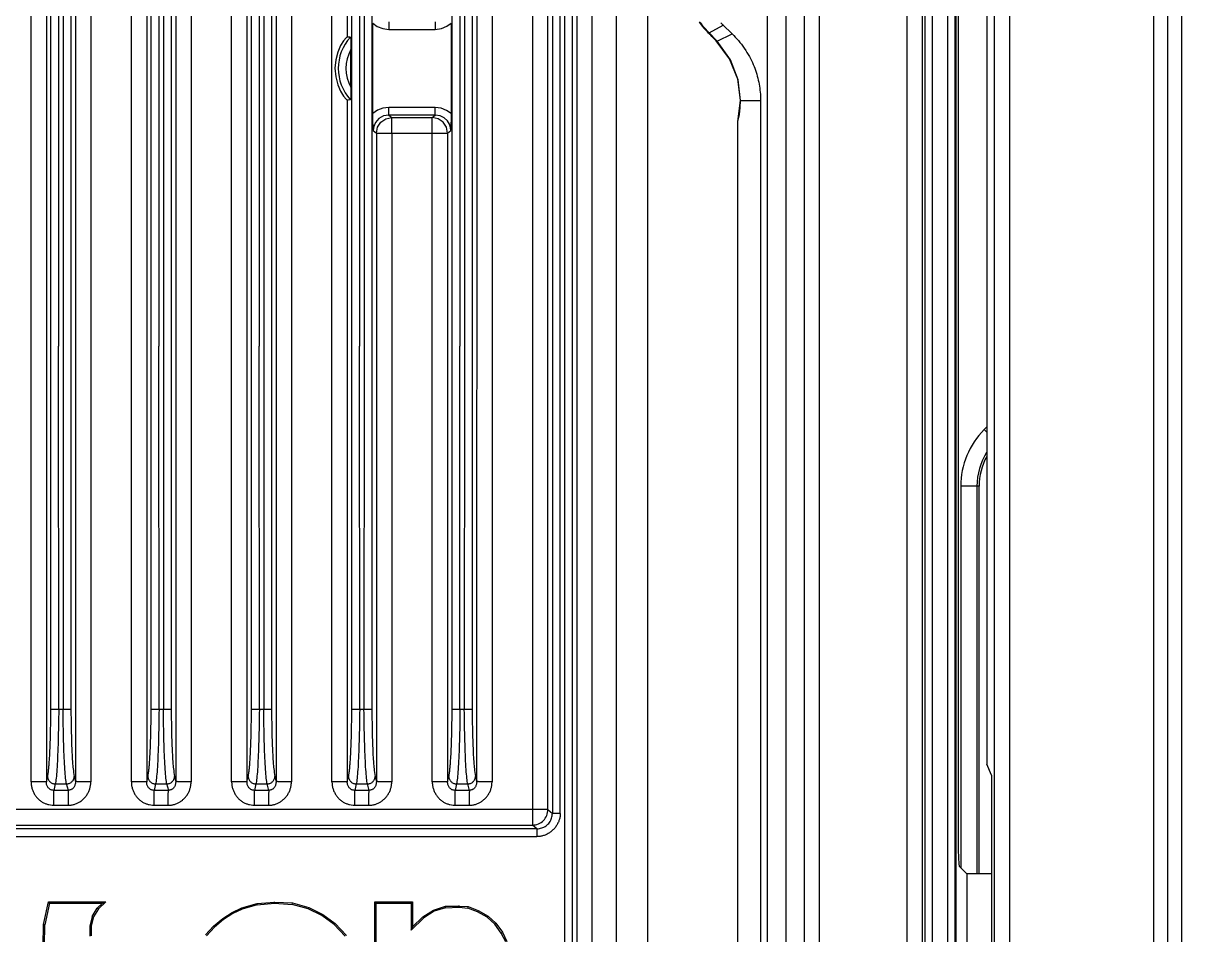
# Model space of a CAD drawing. Header units: millimetres. Extents: x -3132 to 28633, y 682 to 5849.
# Drawn here: x 23308.5 to 23383.5, y 5089.6 to 5148.7 of the extents above; entities that cross this region are included whole.
import ezdxf

# ---------------------------------------------------------------- set-up
doc = ezdxf.new("R2010")
doc.units = ezdxf.units.MM

# ---------------------------------------------------------------- blocks, each defined once
blk = doc.blocks.new('gf')
at = {"linetype": 'Continuous'}
for p, q in [((20080.509, 5019.862), (20080.509, 5447.259)), ((20081.425, 5018.821), (20081.425, 5447.259)), ((20054.561, 5432.418), (20054.561, 5125.971)), ((20055.786, 5126.778), (20055.787, 5399.762)), ((20046.792, 5375.755), (20046.792, 5138.578)), ((20066.792, 5372.669), (20066.792, 5144.2)), ((20066.931, 5372.434), (20066.931, 5267.773)), ((20056.959, 5370.485), (20056.959, 5146.384)), ((20057.958, 5146.434), (20057.958, 5370.434)), ((20063.617, 5370.434), (20063.617, 5146.434)), ((20064.616, 5146.485), (20064.616, 5370.384)), ((20066.739, 5146.273), (20066.739, 5370.596)), ((20064.775, 5370.146), (20064.775, 5146.723)), ((20065.275, 5146.749), (20065.275, 5370.12)), ((20066.231, 5370.129), (20066.231, 5146.74)), ((20006.857, 5272.194), (20006.857, 5367.325)), ((20007.851, 5367.325), (20007.851, 5272.194)), ((20009.734, 5367.325), (20009.733, 5272.212)), ((20010.727, 5367.325), (20010.727, 5272.194)), ((20013.357, 5272.194), (20013.357, 5367.325)), ((20014.351, 5367.325), (20014.351, 5272.194)), ((20016.234, 5367.325), (20016.233, 5272.212)), ((20017.227, 5367.325), (20017.227, 5272.194)), ((20019.857, 5272.194), (20019.857, 5367.325)), ((20020.851, 5367.325), (20020.851, 5272.194)), ((20022.734, 5367.325), (20022.733, 5272.212)), ((20023.727, 5367.325), (20023.727, 5272.194)), ((20026.357, 5272.194), (20026.357, 5367.325)), ((20027.351, 5367.325), (20027.351, 5320.491)), ((20035.734, 5367.325), (20035.733, 5272.212)), ((20036.727, 5367.325), (20036.727, 5272.194)), ((20039.357, 5365.325), (20039.355, 5270.381)), ((20040.351, 5270.383), (20040.351, 5365.325)), ((20042.234, 5365.325), (20042.234, 5151.544)), ((20043.227, 5151.544), (20043.227, 5365.325)), ((20008.138, 5276.761), (20008.138, 5360.863)), ((20009.446, 5360.863), (20009.446, 5276.879)), ((20014.638, 5276.761), (20014.638, 5360.863)), ((20015.946, 5360.863), (20015.946, 5276.879)), ((20021.138, 5276.761), (20021.138, 5360.863)), ((20022.446, 5360.863), (20022.446, 5276.879)), ((20027.638, 5276.761), (20027.638, 5360.863)), ((20028.946, 5360.863), (20028.946, 5276.879)), ((20034.138, 5276.761), (20034.138, 5360.863)), ((20035.446, 5360.863), (20035.446, 5276.879)), ((20044.792, 5155.675), (20044.792, 5361.194)), ((20079.592, 5360.776), (20079.592, 5156.092)), ((20040.638, 5358.863), (20040.638, 5270.142)), ((20041.153, 5270.142), (20041.153, 5358.863)), ((20041.432, 5358.863), (20041.432, 5158.005)), ((20041.946, 5158.005), (20041.946, 5358.863)), ((20068.792, 5351.197), (20068.792, 5273.331)), ((20069.275, 5351.197), (20069.275, 5165.672)), ((20070.275, 5165.672), (20070.275, 5351.197)), ((20008.637, 5350.434), (20008.637, 5300.434)), ((20008.947, 5350.434), (20008.947, 5300.434)), ((20015.137, 5350.434), (20015.137, 5300.434)), ((20015.447, 5350.434), (20015.447, 5300.434)), ((20021.637, 5350.434), (20021.637, 5300.434)), ((20021.947, 5350.434), (20021.947, 5300.434)), ((20028.137, 5350.434), (20028.137, 5300.434)), ((20028.447, 5350.434), (20028.447, 5300.434)), ((20034.637, 5350.434), (20034.637, 5300.434)), ((20034.947, 5350.434), (20034.947, 5300.434)), ((20030.033, 5321.459), (20030.033, 5320.96)), ((20033.052, 5321.459), (20033.052, 5320.96)), ((20029.004, 5315.501), (20029.004, 5321.368)), ((20030.033, 5320.96), (20033.052, 5320.96)), ((20034.08, 5321.368), (20034.08, 5315.501)), ((20050.684, 5320.797), (20050.756, 5320.778)), ((20051.319, 5320.197), (20050.756, 5320.778)), ((20050.806, 5320.73), (20051.697, 5321.248)), ((20051.563, 5321.384), (20051.58, 5321.365)), ((20051.58, 5321.365), (20051.595, 5321.351)), ((20051.595, 5321.351), (20051.606, 5321.339)), ((20051.606, 5321.339), (20051.62, 5321.325)), ((20051.62, 5321.325), (20051.632, 5321.312)), ((20051.632, 5321.312), (20051.646, 5321.298)), ((20051.646, 5321.298), (20051.658, 5321.285)), ((20051.658, 5321.285), (20051.673, 5321.271)), ((20051.673, 5321.271), (20051.685, 5321.259)), ((20051.685, 5321.259), (20052.286, 5320.677)), ((20051.319, 5320.197), (20051.251, 5320.222)), ((20051.319, 5320.196), (20052.286, 5320.677)), ((20027.58, 5317.216), (20027.58, 5319.653)), ((20027.351, 5316.378), (20027.351, 5272.194)), ((20052.835, 5316.363), (20054.129, 5316.363)), ((20054.129, 5316.363), (20054.128, 5200.506)), ((20030.033, 5315.409), (20030.033, 5315.909)), ((20033.052, 5315.909), (20030.033, 5315.909)), ((20033.052, 5315.409), (20033.052, 5315.909)), ((20033.052, 5315.409), (20030.033, 5315.409)), ((20030.033, 5315.409), (20030.232, 5315.243)), ((20030.231, 5315.151), (20030.227, 5315.243)), ((20030.232, 5315.243), (20032.853, 5315.243)), ((20032.853, 5315.243), (20033.052, 5315.409)), ((20032.857, 5272.194), (20032.857, 5315.243)), ((20052.655, 5201.881), (20052.655, 5314.987)), ((20029.034, 5314.412), (20029.234, 5314.244)), ((20029.234, 5314.244), (20029.233, 5272.212)), ((20029.234, 5314.244), (20029.861, 5314.244)), ((20029.861, 5314.244), (20030.227, 5314.244)), ((20030.227, 5314.244), (20030.227, 5272.194)), ((20030.227, 5314.244), (20032.857, 5314.244)), ((20032.857, 5314.244), (20033.851, 5314.244)), ((20033.851, 5314.244), (20034.051, 5314.412)), ((20033.851, 5314.244), (20033.851, 5272.194)), ((20008.653, 5276.879), (20008.637, 5300.434)), ((20008.947, 5300.434), (20008.932, 5276.879)), ((20015.153, 5276.879), (20015.137, 5300.434)), ((20015.447, 5300.434), (20015.432, 5276.879)), ((20021.653, 5276.879), (20021.637, 5300.434)), ((20021.947, 5300.434), (20021.932, 5276.879)), ((20028.153, 5276.879), (20028.137, 5300.434)), ((20028.447, 5300.434), (20028.432, 5276.879)), ((20034.653, 5276.879), (20034.637, 5300.434)), ((20034.947, 5300.434), (20034.932, 5276.879)), ((20068.792, 5295.193), (20068.618, 5295.019)), ((20068.618, 5295.019), (20068.792, 5294.844)), ((20068.286, 5291.35), (20067.098, 5291.35)), ((20067.098, 5291.35), (20067.098, 5266.603)), ((20068.152, 5291.35), (20068.152, 5266.211)), ((20068.286, 5266.211), (20068.286, 5291.35)), ((20009.446, 5276.879), (20008.138, 5276.879)), ((20008.138, 5276.525), (20008.138, 5276.761)), ((20015.946, 5276.879), (20014.638, 5276.879)), ((20014.638, 5276.525), (20014.638, 5276.761)), ((20022.446, 5276.879), (20021.138, 5276.879)), ((20021.138, 5276.525), (20021.138, 5276.761)), ((20028.946, 5276.879), (20027.638, 5276.879)), ((20027.638, 5276.525), (20027.638, 5276.761)), ((20035.446, 5276.879), (20034.138, 5276.879)), ((20034.138, 5276.525), (20034.138, 5276.761)), ((20069.089, 5272.614), (20068.792, 5273.331)), ((20007.851, 5272.194), (20006.857, 5272.194)), ((20007.851, 5272.194), (20007.937, 5272.563)), ((20008.429, 5272.049), (20008.331, 5271.632)), ((20008.429, 5272.049), (20009.156, 5272.049)), ((20009.276, 5271.632), (20009.156, 5272.049)), ((20009.655, 5272.532), (20009.733, 5272.212)), ((20014.351, 5272.194), (20013.357, 5272.194)), ((20014.351, 5272.194), (20014.437, 5272.563)), ((20014.929, 5272.049), (20014.831, 5271.632)), ((20014.929, 5272.049), (20015.656, 5272.049)), ((20015.776, 5271.632), (20015.656, 5272.049)), ((20016.155, 5272.532), (20016.233, 5272.212)), ((20020.851, 5272.194), (20019.857, 5272.194)), ((20020.851, 5272.194), (20020.937, 5272.563)), ((20021.429, 5272.049), (20021.331, 5271.632)), ((20021.429, 5272.049), (20022.156, 5272.049)), ((20022.276, 5271.632), (20022.156, 5272.049)), ((20022.655, 5272.532), (20022.733, 5272.212)), ((20027.351, 5272.194), (20026.357, 5272.194)), ((20027.351, 5272.194), (20027.437, 5272.563)), ((20027.929, 5272.049), (20027.831, 5271.632)), ((20027.929, 5272.049), (20028.656, 5272.049)), ((20028.776, 5271.632), (20028.656, 5272.049)), ((20029.155, 5272.532), (20029.233, 5272.212)), ((20033.851, 5272.194), (20032.857, 5272.194)), ((20033.851, 5272.194), (20033.937, 5272.563)), ((20034.429, 5272.049), (20034.331, 5271.632)), ((20034.429, 5272.049), (20035.156, 5272.049)), ((20035.276, 5271.632), (20035.156, 5272.049)), ((20035.655, 5272.532), (20035.733, 5272.212)), ((20069.089, 5272.614), (20069.089, 5259.992)), ((20008.331, 5270.67), (20008.331, 5271.632)), ((20009.276, 5271.632), (20008.331, 5271.632)), ((20009.253, 5271.418), (20009.253, 5270.67)), ((20014.831, 5270.67), (20014.831, 5271.632)), ((20015.776, 5271.632), (20014.831, 5271.632)), ((20021.331, 5270.67), (20021.331, 5271.632)), ((20022.276, 5271.632), (20021.331, 5271.632)), ((20022.253, 5271.418), (20022.253, 5270.67)), ((20027.831, 5270.67), (20027.831, 5271.632)), ((20028.776, 5271.632), (20027.831, 5271.632)), ((20034.331, 5270.67), (20034.331, 5271.632)), ((20035.276, 5271.632), (20034.331, 5271.632)), ((20035.253, 5271.418), (20035.253, 5270.67)), ((20008.331, 5270.67), (20009.253, 5270.67)), ((20014.831, 5270.67), (20015.753, 5270.67)), ((20015.753, 5270.67), (20015.753, 5270.824)), ((20021.331, 5270.67), (20022.253, 5270.67)), ((20027.831, 5270.67), (20028.753, 5270.67)), ((20034.331, 5270.67), (20035.253, 5270.67)), ((20039.813, 5270.383), (20039.434, 5270.381)), ((20040.009, 5270.384), (20039.813, 5270.383)), ((20040.343, 5270.383), (20040.009, 5270.384)), ((20040.351, 5270.383), (20040.343, 5270.383)), ((20040.351, 5270.383), (20040.638, 5270.142)), ((20039.355, 5270.381), (19978.229, 5270.381)), ((20039.353, 5269.992), (20039.352, 5269.785)), ((20039.352, 5269.785), (20039.353, 5269.522)), ((20039.434, 5270.381), (20039.355, 5270.381)), ((20041.153, 5270.142), (20040.638, 5270.142)), ((20039.639, 5269.145), (19977.945, 5269.145)), ((19978.232, 5269.385), (20039.353, 5269.385)), ((20039.353, 5269.522), (20039.353, 5269.392)), ((20039.353, 5269.392), (20039.353, 5269.385)), ((20039.639, 5269.145), (20039.353, 5269.385)), ((20039.639, 5269.145), (20039.639, 5268.632)), ((19977.945, 5268.632), (20039.639, 5268.632)), ((20066.99, 5266.712), (20067.491, 5266.211)), ((20069.089, 5266.211), (20067.491, 5266.211)), ((20067.491, 5266.211), (20067.491, 5250.658)), ((20007.658, 5262.925), (20007.988, 5264.399)), ((20007.988, 5264.399), (20011.708, 5264.399)), ((20008.058, 5264.311), (20007.988, 5264.399)), ((20011.708, 5264.399), (20011.219, 5263.945)), ((20011.485, 5264.311), (20011.708, 5264.399)), ((20022.634, 5264.31), (20022.631, 5264.398)), ((20029.128, 5264.399), (20031.582, 5264.399)), ((20029.128, 5253.468), (20029.128, 5264.399)), ((20029.216, 5264.311), (20029.128, 5264.399)), ((20031.494, 5264.311), (20031.582, 5264.399)), ((20031.582, 5264.399), (20031.582, 5262.776)), ((20008.058, 5264.311), (20007.745, 5262.915)), ((20008.058, 5264.311), (20011.485, 5264.311)), ((20010.822, 5263.456), (20011.151, 5264.001)), ((20011.219, 5263.945), (20010.903, 5263.422)), ((20011.151, 5264.001), (20011.485, 5264.311)), ((20011.151, 5264.001), (20011.219, 5263.945)), ((20019.277, 5263.332), (20019.882, 5263.72)), ((20019.924, 5263.643), (20019.33, 5263.261)), ((20019.882, 5263.72), (20020.523, 5264.015)), ((20019.924, 5263.643), (20019.882, 5263.72)), ((20020.538, 5263.928), (20019.924, 5263.643)), ((20020.538, 5263.928), (20020.522, 5264.017)), ((20020.523, 5264.015), (20021.501, 5264.288)), ((20021.517, 5264.202), (20020.538, 5263.928)), ((20021.501, 5264.288), (20022.633, 5264.376)), ((20021.517, 5264.202), (20021.501, 5264.288)), ((20021.517, 5264.202), (20022.634, 5264.31)), ((20022.633, 5264.376), (20023.791, 5264.331)), ((20022.634, 5264.31), (20023.776, 5264.222)), ((20023.776, 5264.222), (20023.789, 5264.309)), ((20024.817, 5263.946), (20023.776, 5264.222)), ((20023.791, 5264.331), (20024.851, 5264.027)), ((20024.817, 5263.946), (20024.851, 5264.027)), ((20025.708, 5263.519), (20024.817, 5263.946)), ((20024.851, 5264.027), (20025.755, 5263.593)), ((20029.216, 5264.311), (20031.494, 5264.311)), ((20029.216, 5253.556), (20029.216, 5264.311)), ((20031.494, 5264.311), (20031.494, 5262.565)), ((20032.247, 5263.441), (20032.946, 5263.874)), ((20032.982, 5263.794), (20032.302, 5263.372)), ((20032.946, 5263.874), (20033.706, 5264.116)), ((20032.982, 5263.794), (20032.946, 5263.874)), ((20033.722, 5264.016), (20032.982, 5263.794)), ((20033.706, 5264.116), (20034.6, 5264.123)), ((20033.722, 5264.016), (20033.71, 5264.104)), ((20033.722, 5264.016), (20034.596, 5264.069)), ((20034.596, 5264.069), (20034.598, 5264.157)), ((20034.596, 5264.069), (20035.164, 5263.989)), ((20034.6, 5264.123), (20035.184, 5264.095)), ((20035.164, 5263.989), (20035.182, 5264.075)), ((20035.79, 5263.767), (20035.164, 5263.989)), ((20035.184, 5264.095), (20035.827, 5263.846)), ((20035.79, 5263.767), (20035.827, 5263.846)), ((20036.419, 5263.407), (20035.79, 5263.767)), ((20035.827, 5263.846), (20036.47, 5263.478)), ((20007.652, 5261.56), (20007.658, 5262.925)), ((20007.745, 5262.915), (20007.658, 5262.925)), ((20007.734, 5261.57), (20007.745, 5262.915)), ((20010.822, 5263.456), (20010.664, 5262.85)), ((20010.903, 5263.422), (20010.757, 5262.84)), ((20010.822, 5263.456), (20010.903, 5263.422)), ((20018.686, 5262.829), (20019.277, 5263.332)), ((20019.33, 5263.261), (20018.746, 5262.766)), ((20019.33, 5263.261), (20019.277, 5263.332)), ((20025.708, 5263.519), (20025.755, 5263.594)), ((20026.502, 5262.935), (20025.708, 5263.519)), ((20025.755, 5263.593), (20026.56, 5263.001)), ((20026.502, 5262.935), (20026.56, 5263.001)), ((20027.219, 5262.176), (20026.502, 5262.935)), ((20026.56, 5263.001), (20027.288, 5262.231)), ((20032.302, 5263.372), (20031.494, 5262.565)), ((20031.582, 5262.776), (20032.247, 5263.441)), ((20032.302, 5263.372), (20032.247, 5263.441)), ((20036.419, 5263.407), (20036.47, 5263.478)), ((20036.913, 5262.96), (20036.419, 5263.407)), ((20036.47, 5263.478), (20036.979, 5263.019)), ((20036.913, 5262.96), (20036.979, 5263.019)), ((20037.33, 5262.383), (20036.913, 5262.96)), ((20036.979, 5263.019), (20037.405, 5262.428)), ((20010.664, 5262.85), (20010.676, 5262.185)), ((20010.664, 5262.85), (20010.752, 5262.841)), ((20010.757, 5262.84), (20010.763, 5262.198)), ((20018.156, 5262.265), (20018.686, 5262.829)), ((20018.746, 5262.766), (20018.224, 5262.209)), ((20018.746, 5262.766), (20018.686, 5262.829)), ((20031.494, 5262.565), (20031.582, 5262.776)), ((20037.33, 5262.383), (20037.405, 5262.428)), ((20037.613, 5261.812), (20037.33, 5262.383)), ((20037.405, 5262.428), (20037.696, 5261.842))]:
    blk.add_line(p, q, dxfattribs=at)
for points in [[(20050.144, 5321.455), (20050.214, 5321.355), (20050.286, 5321.257), (20050.361, 5321.16), (20050.438, 5321.066), (20050.517, 5320.974), (20050.599, 5320.884), (20050.684, 5320.797)], [(20050.757, 5320.778), (20050.674, 5320.862), (20050.594, 5320.949), (20050.515, 5321.038), (20050.439, 5321.128), (20050.365, 5321.221), (20050.294, 5321.316), (20050.226, 5321.411)], [(20029.004, 5321.368), (20029.294, 5321.154), (20029.643, 5321.011), (20030.033, 5320.96)], [(20033.052, 5320.96), (20033.459, 5321.016), (20033.806, 5321.163), (20034.08, 5321.368)], [(20027.351, 5320.491), (20027.277, 5320.426), (20027.112, 5320.224), (20026.918, 5319.912), (20026.734, 5319.496), (20026.602, 5318.994), (20026.552, 5318.44), (20026.6, 5317.883), (20026.733, 5317.377), (20026.917, 5316.958), (20027.112, 5316.644), (20027.277, 5316.442), (20027.351, 5316.378)], [(20027.351, 5320.491), (20027.417, 5320.483), (20027.484, 5320.474), (20027.55, 5320.465)], [(20027.55, 5320.465), (20027.561, 5320.422), (20027.569, 5320.301), (20027.576, 5320.119), (20027.579, 5319.899), (20027.58, 5319.653)], [(20052.655, 5314.987), (20052.829, 5316.363), (20052.653, 5317.745), (20052.125, 5319.06), (20051.251, 5320.222)], [(20052.835, 5316.363), (20052.677, 5317.685), (20052.185, 5318.985), (20051.319, 5320.197)], [(20052.286, 5320.677), (20052.389, 5320.574), (20052.491, 5320.467), (20052.592, 5320.356), (20052.692, 5320.24), (20052.79, 5320.12), (20052.886, 5319.997), (20052.981, 5319.869), (20053.074, 5319.737), (20053.164, 5319.603), (20053.249, 5319.467), (20053.33, 5319.332), (20053.406, 5319.199), (20053.476, 5319.068), (20053.541, 5318.939), (20053.6, 5318.813), (20053.655, 5318.689), (20053.707, 5318.566), (20053.754, 5318.443), (20053.8, 5318.319), (20053.842, 5318.193), (20053.882, 5318.065), (20053.919, 5317.936), (20053.952, 5317.807), (20053.983, 5317.676), (20054.011, 5317.546), (20054.036, 5317.415), (20054.057, 5317.285), (20054.076, 5317.154), (20054.092, 5317.023), (20054.105, 5316.893), (20054.115, 5316.761), (20054.123, 5316.629), (20054.127, 5316.497), (20054.129, 5316.363)], [(20027.58, 5317.216), (20027.579, 5316.97), (20027.576, 5316.75), (20027.569, 5316.568), (20027.561, 5316.447), (20027.55, 5316.404)], [(20027.55, 5316.404), (20027.484, 5316.394), (20027.417, 5316.386), (20027.351, 5316.378)], [(20052.655, 5314.987), (20052.755, 5315.442), (20052.815, 5315.901), (20052.835, 5316.363)], [(20030.033, 5315.909), (20029.661, 5315.862), (20029.311, 5315.724), (20029.004, 5315.501)], [(20029.034, 5314.412), (20029.022, 5314.687), (20029.013, 5314.961), (20029.007, 5315.234), (20029.004, 5315.501)], [(20034.08, 5315.501), (20033.788, 5315.716), (20033.439, 5315.858), (20033.052, 5315.909)], [(20034.08, 5315.501), (20034.076, 5315.145), (20034.066, 5314.779), (20034.051, 5314.412)], [(20030.033, 5315.409), (20029.696, 5315.352), (20029.391, 5315.178), (20029.179, 5314.931), (20029.066, 5314.666), (20029.034, 5314.412)], [(20029.234, 5314.244), (20029.311, 5314.625), (20029.527, 5314.949), (20029.851, 5315.166), (20030.232, 5315.243)], [(20030.227, 5314.244), (20030.231, 5314.609), (20030.231, 5315.151)], [(20033.851, 5314.244), (20033.776, 5314.62), (20033.561, 5314.946), (20033.237, 5315.165), (20032.853, 5315.243)], [(20034.051, 5314.412), (20034.031, 5314.611), (20033.963, 5314.823), (20033.834, 5315.034), (20033.633, 5315.225), (20033.36, 5315.361), (20033.052, 5315.409)], [(20007.937, 5272.563), (20007.944, 5272.597), (20007.951, 5272.635), (20007.958, 5272.676), (20007.965, 5272.72), (20007.972, 5272.768), (20007.979, 5272.819), (20007.986, 5272.874), (20007.992, 5272.931), (20007.999, 5272.992), (20008.005, 5273.055), (20008.012, 5273.122), (20008.018, 5273.192), (20008.025, 5273.264), (20008.031, 5273.34), (20008.037, 5273.418), (20008.043, 5273.5), (20008.048, 5273.584), (20008.054, 5273.671), (20008.06, 5273.76), (20008.065, 5273.852), (20008.07, 5273.946), (20008.075, 5274.043), (20008.08, 5274.142), (20008.085, 5274.243), (20008.089, 5274.346), (20008.094, 5274.45), (20008.098, 5274.557), (20008.102, 5274.665), (20008.106, 5274.775), (20008.109, 5274.886), (20008.113, 5274.998), (20008.116, 5275.111), (20008.119, 5275.226), (20008.121, 5275.341), (20008.124, 5275.457), (20008.126, 5275.574), (20008.129, 5275.692), (20008.13, 5275.81), (20008.132, 5275.929), (20008.134, 5276.048), (20008.135, 5276.167), (20008.136, 5276.287), (20008.138, 5276.525)], [(20008.653, 5276.879), (20008.649, 5276.617), (20008.646, 5276.356), (20008.641, 5276.096), (20008.637, 5275.839), (20008.632, 5275.584), (20008.626, 5275.333), (20008.62, 5275.086), (20008.614, 5274.844), (20008.607, 5274.608), (20008.599, 5274.378), (20008.591, 5274.154), (20008.583, 5273.939), (20008.574, 5273.731), (20008.564, 5273.532), (20008.555, 5273.342), (20008.544, 5273.162), (20008.533, 5272.992), (20008.522, 5272.833), (20008.51, 5272.685), (20008.498, 5272.548), (20008.485, 5272.423), (20008.472, 5272.311), (20008.458, 5272.211), (20008.443, 5272.123), (20008.429, 5272.049)], [(20009.156, 5272.049), (20009.141, 5272.123), (20009.127, 5272.211), (20009.113, 5272.311), (20009.1, 5272.423), (20009.087, 5272.548), (20009.074, 5272.685), (20009.063, 5272.833), (20009.051, 5272.992), (20009.04, 5273.162), (20009.03, 5273.342), (20009.02, 5273.532), (20009.011, 5273.731), (20009.002, 5273.939), (20008.993, 5274.154), (20008.985, 5274.378), (20008.978, 5274.608), (20008.971, 5274.844), (20008.965, 5275.086), (20008.958, 5275.333), (20008.953, 5275.584), (20008.948, 5275.839), (20008.943, 5276.096), (20008.939, 5276.356), (20008.935, 5276.617), (20008.932, 5276.879)], [(20009.446, 5276.879), (20009.447, 5276.585), (20009.448, 5276.288), (20009.452, 5275.991), (20009.456, 5275.695), (20009.462, 5275.404), (20009.469, 5275.115), (20009.477, 5274.832), (20009.486, 5274.567), (20009.496, 5274.319), (20009.506, 5274.106), (20009.515, 5273.926), (20009.524, 5273.772), (20009.532, 5273.639), (20009.54, 5273.525), (20009.547, 5273.428), (20009.555, 5273.336), (20009.565, 5273.243), (20009.576, 5273.144), (20009.588, 5273.037), (20009.601, 5272.92), (20009.617, 5272.795), (20009.635, 5272.665), (20009.655, 5272.532)], [(20014.437, 5272.563), (20014.444, 5272.597), (20014.451, 5272.635), (20014.458, 5272.676), (20014.465, 5272.72), (20014.472, 5272.768), (20014.479, 5272.819), (20014.486, 5272.874), (20014.492, 5272.931), (20014.499, 5272.992), (20014.505, 5273.055), (20014.512, 5273.122), (20014.518, 5273.192), (20014.525, 5273.264), (20014.531, 5273.34), (20014.537, 5273.418), (20014.543, 5273.5), (20014.548, 5273.584), (20014.554, 5273.671), (20014.56, 5273.76), (20014.565, 5273.852), (20014.57, 5273.946), (20014.575, 5274.043), (20014.58, 5274.142), (20014.585, 5274.243), (20014.589, 5274.346), (20014.594, 5274.45), (20014.598, 5274.557), (20014.602, 5274.665), (20014.606, 5274.775), (20014.609, 5274.886), (20014.613, 5274.998), (20014.616, 5275.111), (20014.619, 5275.226), (20014.621, 5275.341), (20014.624, 5275.457), (20014.626, 5275.574), (20014.629, 5275.692), (20014.63, 5275.81), (20014.632, 5275.929), (20014.634, 5276.048), (20014.635, 5276.167), (20014.636, 5276.287), (20014.638, 5276.525)], [(20015.153, 5276.879), (20015.149, 5276.617), (20015.146, 5276.356), (20015.141, 5276.096), (20015.137, 5275.839), (20015.132, 5275.584), (20015.126, 5275.333), (20015.12, 5275.086), (20015.114, 5274.844), (20015.107, 5274.608), (20015.099, 5274.378), (20015.091, 5274.154), (20015.083, 5273.939), (20015.074, 5273.731), (20015.064, 5273.532), (20015.055, 5273.342), (20015.044, 5273.162), (20015.033, 5272.992), (20015.022, 5272.833), (20015.01, 5272.685), (20014.998, 5272.548), (20014.985, 5272.423), (20014.972, 5272.311), (20014.958, 5272.211), (20014.943, 5272.123), (20014.929, 5272.049)], [(20015.656, 5272.049), (20015.641, 5272.123), (20015.627, 5272.211), (20015.613, 5272.311), (20015.6, 5272.423), (20015.587, 5272.548), (20015.574, 5272.685), (20015.563, 5272.833), (20015.551, 5272.992), (20015.54, 5273.162), (20015.53, 5273.342), (20015.52, 5273.532), (20015.511, 5273.731), (20015.502, 5273.939), (20015.493, 5274.154), (20015.485, 5274.378), (20015.478, 5274.608), (20015.471, 5274.844), (20015.465, 5275.086), (20015.458, 5275.333), (20015.453, 5275.584), (20015.448, 5275.839), (20015.443, 5276.096), (20015.439, 5276.356), (20015.435, 5276.617), (20015.432, 5276.879)], [(20015.946, 5276.879), (20015.947, 5276.585), (20015.948, 5276.288), (20015.952, 5275.991), (20015.956, 5275.695), (20015.962, 5275.404), (20015.969, 5275.115), (20015.977, 5274.832), (20015.986, 5274.567), (20015.996, 5274.319), (20016.006, 5274.106), (20016.015, 5273.926), (20016.024, 5273.772), (20016.032, 5273.639), (20016.04, 5273.525), (20016.047, 5273.428), (20016.055, 5273.336), (20016.065, 5273.243), (20016.076, 5273.144), (20016.088, 5273.037), (20016.101, 5272.92), (20016.117, 5272.795), (20016.135, 5272.665), (20016.155, 5272.532)], [(20020.937, 5272.563), (20020.944, 5272.597), (20020.951, 5272.635), (20020.958, 5272.676), (20020.965, 5272.72), (20020.972, 5272.768), (20020.979, 5272.819), (20020.986, 5272.874), (20020.992, 5272.931), (20020.999, 5272.992), (20021.005, 5273.055), (20021.012, 5273.122), (20021.018, 5273.192), (20021.025, 5273.264), (20021.031, 5273.34), (20021.037, 5273.418), (20021.043, 5273.5), (20021.048, 5273.584), (20021.054, 5273.671), (20021.06, 5273.76), (20021.065, 5273.852), (20021.07, 5273.946), (20021.075, 5274.043), (20021.08, 5274.142), (20021.085, 5274.243), (20021.089, 5274.346), (20021.094, 5274.45), (20021.098, 5274.557), (20021.102, 5274.665), (20021.106, 5274.775), (20021.109, 5274.886), (20021.113, 5274.998), (20021.116, 5275.111), (20021.119, 5275.226), (20021.121, 5275.341), (20021.124, 5275.457), (20021.126, 5275.574), (20021.129, 5275.692), (20021.13, 5275.81), (20021.132, 5275.929), (20021.134, 5276.048), (20021.135, 5276.167), (20021.136, 5276.287), (20021.138, 5276.525)], [(20021.653, 5276.879), (20021.649, 5276.617), (20021.646, 5276.356), (20021.641, 5276.096), (20021.637, 5275.839), (20021.632, 5275.584), (20021.626, 5275.333), (20021.62, 5275.086), (20021.614, 5274.844), (20021.607, 5274.608), (20021.599, 5274.378), (20021.591, 5274.154), (20021.583, 5273.939), (20021.574, 5273.731), (20021.564, 5273.532), (20021.555, 5273.342), (20021.544, 5273.162), (20021.533, 5272.992), (20021.522, 5272.833), (20021.51, 5272.685), (20021.498, 5272.548), (20021.485, 5272.423), (20021.472, 5272.311), (20021.458, 5272.211), (20021.443, 5272.123), (20021.429, 5272.049)], [(20022.156, 5272.049), (20022.141, 5272.123), (20022.127, 5272.211), (20022.113, 5272.311), (20022.1, 5272.423), (20022.087, 5272.548), (20022.074, 5272.685), (20022.063, 5272.833), (20022.051, 5272.992), (20022.04, 5273.162), (20022.03, 5273.342), (20022.02, 5273.532), (20022.011, 5273.731), (20022.002, 5273.939), (20021.993, 5274.154), (20021.985, 5274.378), (20021.978, 5274.608), (20021.971, 5274.844), (20021.965, 5275.086), (20021.958, 5275.333), (20021.953, 5275.584), (20021.948, 5275.839), (20021.943, 5276.096), (20021.939, 5276.356), (20021.935, 5276.617), (20021.932, 5276.879)], [(20022.446, 5276.879), (20022.447, 5276.585), (20022.448, 5276.288), (20022.452, 5275.991), (20022.456, 5275.695), (20022.462, 5275.404), (20022.469, 5275.115), (20022.477, 5274.832), (20022.486, 5274.567), (20022.496, 5274.319), (20022.506, 5274.106), (20022.515, 5273.926), (20022.524, 5273.772), (20022.532, 5273.639), (20022.54, 5273.525), (20022.547, 5273.428), (20022.555, 5273.336), (20022.565, 5273.243), (20022.576, 5273.144), (20022.588, 5273.037), (20022.601, 5272.92), (20022.617, 5272.795), (20022.635, 5272.665), (20022.655, 5272.532)], [(20027.437, 5272.563), (20027.444, 5272.597), (20027.451, 5272.635), (20027.458, 5272.676), (20027.465, 5272.72), (20027.472, 5272.768), (20027.479, 5272.819), (20027.486, 5272.874), (20027.492, 5272.931), (20027.499, 5272.992), (20027.505, 5273.055), (20027.512, 5273.122), (20027.518, 5273.192), (20027.525, 5273.264), (20027.531, 5273.34), (20027.537, 5273.418), (20027.543, 5273.5), (20027.548, 5273.584), (20027.554, 5273.671), (20027.56, 5273.76), (20027.565, 5273.852), (20027.57, 5273.946), (20027.575, 5274.043), (20027.58, 5274.142), (20027.585, 5274.243), (20027.589, 5274.346), (20027.594, 5274.45), (20027.598, 5274.557), (20027.602, 5274.665), (20027.606, 5274.775), (20027.609, 5274.886), (20027.613, 5274.998), (20027.616, 5275.111), (20027.619, 5275.226), (20027.621, 5275.341), (20027.624, 5275.457), (20027.626, 5275.574), (20027.629, 5275.692), (20027.63, 5275.81), (20027.632, 5275.929), (20027.634, 5276.048), (20027.635, 5276.167), (20027.636, 5276.287), (20027.638, 5276.525)], [(20028.153, 5276.879), (20028.149, 5276.617), (20028.146, 5276.356), (20028.141, 5276.096), (20028.137, 5275.839), (20028.132, 5275.584), (20028.126, 5275.333), (20028.12, 5275.086), (20028.114, 5274.844), (20028.107, 5274.608), (20028.099, 5274.378), (20028.091, 5274.154), (20028.083, 5273.939), (20028.074, 5273.731), (20028.064, 5273.532), (20028.055, 5273.342), (20028.044, 5273.162), (20028.033, 5272.992), (20028.022, 5272.833), (20028.01, 5272.685), (20027.998, 5272.548), (20027.985, 5272.423), (20027.972, 5272.311), (20027.958, 5272.211), (20027.943, 5272.123), (20027.929, 5272.049)], [(20028.656, 5272.049), (20028.641, 5272.123), (20028.627, 5272.211), (20028.613, 5272.311), (20028.6, 5272.423), (20028.587, 5272.548), (20028.574, 5272.685), (20028.563, 5272.833), (20028.551, 5272.992), (20028.54, 5273.162), (20028.53, 5273.342), (20028.52, 5273.532), (20028.511, 5273.731), (20028.502, 5273.939), (20028.493, 5274.154), (20028.485, 5274.378), (20028.478, 5274.608), (20028.471, 5274.844), (20028.465, 5275.086), (20028.458, 5275.333), (20028.453, 5275.584), (20028.448, 5275.839), (20028.443, 5276.096), (20028.439, 5276.356), (20028.435, 5276.617), (20028.432, 5276.879)], [(20028.946, 5276.879), (20028.947, 5276.585), (20028.948, 5276.288), (20028.952, 5275.991), (20028.956, 5275.695), (20028.962, 5275.404), (20028.969, 5275.115), (20028.977, 5274.832), (20028.986, 5274.567), (20028.996, 5274.319), (20029.006, 5274.106), (20029.015, 5273.926), (20029.024, 5273.772), (20029.032, 5273.639), (20029.04, 5273.525), (20029.047, 5273.428), (20029.055, 5273.336), (20029.065, 5273.243), (20029.076, 5273.144), (20029.088, 5273.037), (20029.101, 5272.92), (20029.117, 5272.795), (20029.135, 5272.665), (20029.155, 5272.532)], [(20033.937, 5272.563), (20033.944, 5272.597), (20033.951, 5272.635), (20033.958, 5272.676), (20033.965, 5272.72), (20033.972, 5272.768), (20033.979, 5272.819), (20033.986, 5272.874), (20033.992, 5272.931), (20033.999, 5272.992), (20034.005, 5273.055), (20034.012, 5273.122), (20034.018, 5273.192), (20034.025, 5273.264), (20034.031, 5273.34), (20034.037, 5273.418), (20034.043, 5273.5), (20034.048, 5273.584), (20034.054, 5273.671), (20034.06, 5273.76), (20034.065, 5273.852), (20034.07, 5273.946), (20034.075, 5274.043), (20034.08, 5274.142), (20034.085, 5274.243), (20034.089, 5274.346), (20034.094, 5274.45), (20034.098, 5274.557), (20034.102, 5274.665), (20034.106, 5274.775), (20034.109, 5274.886), (20034.113, 5274.998), (20034.116, 5275.111), (20034.119, 5275.226), (20034.121, 5275.341), (20034.124, 5275.457), (20034.126, 5275.574), (20034.129, 5275.692), (20034.13, 5275.81), (20034.132, 5275.929), (20034.134, 5276.048), (20034.135, 5276.167), (20034.136, 5276.287), (20034.138, 5276.525)], [(20034.653, 5276.879), (20034.649, 5276.617), (20034.646, 5276.356), (20034.641, 5276.096), (20034.637, 5275.839), (20034.632, 5275.584), (20034.626, 5275.333), (20034.62, 5275.086), (20034.614, 5274.844), (20034.607, 5274.608), (20034.599, 5274.378), (20034.591, 5274.154), (20034.583, 5273.939), (20034.574, 5273.731), (20034.564, 5273.532), (20034.555, 5273.342), (20034.544, 5273.162), (20034.533, 5272.992), (20034.522, 5272.833), (20034.51, 5272.685), (20034.498, 5272.548), (20034.485, 5272.423), (20034.472, 5272.311), (20034.458, 5272.211), (20034.443, 5272.123), (20034.429, 5272.049)], [(20035.156, 5272.049), (20035.141, 5272.123), (20035.127, 5272.211), (20035.113, 5272.311), (20035.1, 5272.423), (20035.087, 5272.548), (20035.074, 5272.685), (20035.063, 5272.833), (20035.051, 5272.992), (20035.04, 5273.162), (20035.03, 5273.342), (20035.02, 5273.532), (20035.011, 5273.731), (20035.002, 5273.939), (20034.993, 5274.154), (20034.985, 5274.378), (20034.978, 5274.608), (20034.971, 5274.844), (20034.965, 5275.086), (20034.958, 5275.333), (20034.953, 5275.584), (20034.948, 5275.839), (20034.943, 5276.096), (20034.939, 5276.356), (20034.935, 5276.617), (20034.932, 5276.879)], [(20035.446, 5276.879), (20035.447, 5276.585), (20035.448, 5276.288), (20035.452, 5275.991), (20035.456, 5275.695), (20035.462, 5275.404), (20035.469, 5275.115), (20035.477, 5274.832), (20035.486, 5274.567), (20035.496, 5274.319), (20035.506, 5274.106), (20035.515, 5273.926), (20035.524, 5273.772), (20035.532, 5273.639), (20035.54, 5273.525), (20035.547, 5273.428), (20035.555, 5273.336), (20035.565, 5273.243), (20035.576, 5273.144), (20035.588, 5273.037), (20035.601, 5272.92), (20035.617, 5272.795), (20035.635, 5272.665), (20035.655, 5272.532)], [(20006.857, 5272.194), (20006.857, 5272.141), (20006.86, 5272.088), (20006.864, 5272.035), (20006.87, 5271.982), (20006.878, 5271.928), (20006.888, 5271.875), (20006.9, 5271.822), (20006.913, 5271.77), (20006.929, 5271.717), (20006.947, 5271.665), (20006.966, 5271.614), (20006.988, 5271.563), (20007.011, 5271.513), (20007.036, 5271.464), (20007.063, 5271.416), (20007.091, 5271.368), (20007.121, 5271.322), (20007.153, 5271.276), (20007.186, 5271.232), (20007.221, 5271.19), (20007.257, 5271.148), (20007.295, 5271.109), (20007.333, 5271.07), (20007.373, 5271.034), (20007.414, 5270.999), (20007.455, 5270.966), (20007.498, 5270.934), (20007.541, 5270.905), (20007.585, 5270.877), (20007.63, 5270.851), (20007.675, 5270.826), (20007.721, 5270.804), (20007.767, 5270.783), (20007.814, 5270.765), (20007.861, 5270.748), (20007.908, 5270.733), (20007.955, 5270.719), (20008.003, 5270.708)], [(20008.331, 5271.632), (20008.291, 5271.634), (20008.249, 5271.639), (20008.207, 5271.648), (20008.167, 5271.661), (20008.133, 5271.675), (20008.104, 5271.69), (20008.079, 5271.705), (20008.056, 5271.721), (20008.031, 5271.742), (20008.005, 5271.767), (20007.978, 5271.798), (20007.95, 5271.834), (20007.925, 5271.875), (20007.903, 5271.92), (20007.884, 5271.969), (20007.868, 5272.022), (20007.858, 5272.077), (20007.852, 5272.134), (20007.851, 5272.194)], [(20007.93, 5272.532), (20007.932, 5272.488), (20007.939, 5272.444), (20007.95, 5272.401), (20007.966, 5272.359), (20007.984, 5272.319), (20008.007, 5272.28), (20008.033, 5272.243), (20008.063, 5272.209), (20008.095, 5272.178), (20008.131, 5272.149), (20008.168, 5272.124), (20008.208, 5272.102), (20008.25, 5272.084), (20008.293, 5272.069), (20008.338, 5272.058), (20008.383, 5272.052), (20008.429, 5272.049)], [(20009.156, 5272.049), (20009.201, 5272.052), (20009.247, 5272.058), (20009.291, 5272.069), (20009.334, 5272.084), (20009.376, 5272.102), (20009.416, 5272.124), (20009.454, 5272.149), (20009.489, 5272.178), (20009.522, 5272.209), (20009.551, 5272.243), (20009.577, 5272.28), (20009.6, 5272.319), (20009.619, 5272.359), (20009.634, 5272.401), (20009.645, 5272.444), (20009.652, 5272.488), (20009.655, 5272.532)], [(20009.253, 5270.67), (20009.302, 5270.671), (20009.351, 5270.672), (20009.401, 5270.676), (20009.45, 5270.682), (20009.5, 5270.689), (20009.55, 5270.698), (20009.6, 5270.71), (20009.649, 5270.723), (20009.698, 5270.738), (20009.747, 5270.755), (20009.796, 5270.774), (20009.843, 5270.795), (20009.891, 5270.818), (20009.938, 5270.842), (20009.984, 5270.869), (20010.029, 5270.897), (20010.074, 5270.927), (20010.118, 5270.96), (20010.162, 5270.994), (20010.204, 5271.03), (20010.246, 5271.068), (20010.286, 5271.107), (20010.325, 5271.148), (20010.362, 5271.19), (20010.398, 5271.234), (20010.432, 5271.279), (20010.465, 5271.324), (20010.496, 5271.371), (20010.524, 5271.419), (20010.551, 5271.468), (20010.577, 5271.517), (20010.6, 5271.567), (20010.621, 5271.618), (20010.641, 5271.669), (20010.658, 5271.721), (20010.674, 5271.773), (20010.688, 5271.826), (20010.699, 5271.879), (20010.709, 5271.932), (20010.716, 5271.984), (20010.722, 5272.037), (20010.726, 5272.09), (20010.727, 5272.142), (20010.727, 5272.194)], [(20009.733, 5272.212), (20009.734, 5272.154), (20009.729, 5272.096), (20009.72, 5272.039), (20009.706, 5271.984), (20009.689, 5271.936), (20009.67, 5271.895), (20009.647, 5271.854), (20009.621, 5271.816), (20009.594, 5271.782), (20009.567, 5271.755), (20009.542, 5271.732), (20009.519, 5271.714), (20009.495, 5271.699), (20009.468, 5271.684), (20009.436, 5271.669), (20009.398, 5271.655), (20009.357, 5271.643), (20009.316, 5271.636), (20009.276, 5271.632)], [(20010.727, 5272.194), (20009.913, 5272.194), (20009.87, 5272.194), (20009.832, 5272.196), (20009.8, 5272.198), (20009.775, 5272.2), (20009.755, 5272.204), (20009.741, 5272.208), (20009.733, 5272.212)], [(20013.357, 5272.194), (20013.357, 5272.141), (20013.36, 5272.088), (20013.364, 5272.035), (20013.37, 5271.982), (20013.378, 5271.928), (20013.388, 5271.875), (20013.4, 5271.822), (20013.413, 5271.77), (20013.429, 5271.717), (20013.447, 5271.665), (20013.466, 5271.614), (20013.488, 5271.563), (20013.511, 5271.513), (20013.536, 5271.464), (20013.563, 5271.416), (20013.591, 5271.368), (20013.621, 5271.322), (20013.653, 5271.276), (20013.686, 5271.232), (20013.721, 5271.19), (20013.757, 5271.148), (20013.795, 5271.109), (20013.833, 5271.07), (20013.873, 5271.034), (20013.914, 5270.999), (20013.955, 5270.966), (20013.998, 5270.934), (20014.041, 5270.905), (20014.085, 5270.877), (20014.13, 5270.851), (20014.175, 5270.826), (20014.221, 5270.804), (20014.267, 5270.783), (20014.314, 5270.765), (20014.361, 5270.748), (20014.408, 5270.733), (20014.455, 5270.719), (20014.503, 5270.708)], [(20014.831, 5271.632), (20014.791, 5271.634), (20014.749, 5271.639), (20014.707, 5271.648), (20014.667, 5271.661), (20014.633, 5271.675), (20014.604, 5271.69), (20014.579, 5271.705), (20014.556, 5271.721), (20014.531, 5271.742), (20014.505, 5271.767), (20014.478, 5271.798), (20014.45, 5271.834), (20014.425, 5271.875), (20014.403, 5271.92), (20014.384, 5271.969), (20014.368, 5272.022), (20014.358, 5272.077), (20014.352, 5272.134), (20014.351, 5272.194)], [(20014.43, 5272.532), (20014.432, 5272.488), (20014.439, 5272.444), (20014.45, 5272.401), (20014.466, 5272.359), (20014.484, 5272.319), (20014.507, 5272.28), (20014.533, 5272.243), (20014.563, 5272.209), (20014.595, 5272.178), (20014.631, 5272.149), (20014.668, 5272.124), (20014.708, 5272.102), (20014.75, 5272.084), (20014.793, 5272.069), (20014.838, 5272.058), (20014.883, 5272.052), (20014.929, 5272.049)], [(20015.656, 5272.049), (20015.701, 5272.052), (20015.747, 5272.058), (20015.791, 5272.069), (20015.834, 5272.084), (20015.876, 5272.102), (20015.916, 5272.124), (20015.954, 5272.149), (20015.989, 5272.178), (20016.022, 5272.209), (20016.051, 5272.243), (20016.077, 5272.28), (20016.1, 5272.319), (20016.119, 5272.359), (20016.134, 5272.401), (20016.145, 5272.444), (20016.152, 5272.488), (20016.155, 5272.532)], [(20015.753, 5270.67), (20015.802, 5270.671), (20015.851, 5270.672), (20015.901, 5270.676), (20015.95, 5270.681), (20016, 5270.689), (20016.05, 5270.698), (20016.099, 5270.71), (20016.149, 5270.723), (20016.198, 5270.738), (20016.247, 5270.755), (20016.295, 5270.774), (20016.343, 5270.795), (20016.391, 5270.818), (20016.437, 5270.842), (20016.484, 5270.869), (20016.529, 5270.897), (20016.574, 5270.927), (20016.618, 5270.96), (20016.662, 5270.994), (20016.704, 5271.03), (20016.746, 5271.067), (20016.786, 5271.107), (20016.825, 5271.148), (20016.862, 5271.19), (20016.898, 5271.234), (20016.932, 5271.279), (20016.965, 5271.324), (20016.995, 5271.371), (20017.024, 5271.419), (20017.051, 5271.468), (20017.077, 5271.517), (20017.1, 5271.567), (20017.121, 5271.618), (20017.141, 5271.669), (20017.158, 5271.721), (20017.174, 5271.773), (20017.188, 5271.826), (20017.199, 5271.879), (20017.209, 5271.932), (20017.216, 5271.984), (20017.222, 5272.037), (20017.226, 5272.09), (20017.227, 5272.142), (20017.227, 5272.194)], [(20016.233, 5272.212), (20016.234, 5272.154), (20016.229, 5272.096), (20016.22, 5272.039), (20016.206, 5271.984), (20016.189, 5271.936), (20016.17, 5271.895), (20016.147, 5271.854), (20016.121, 5271.815), (20016.094, 5271.782), (20016.067, 5271.755), (20016.042, 5271.732), (20016.019, 5271.714), (20015.995, 5271.699), (20015.968, 5271.684), (20015.936, 5271.669), (20015.898, 5271.655), (20015.857, 5271.643), (20015.816, 5271.636), (20015.776, 5271.632)], [(20017.227, 5272.194), (20016.413, 5272.194), (20016.37, 5272.194), (20016.332, 5272.196), (20016.3, 5272.198), (20016.275, 5272.2), (20016.255, 5272.204), (20016.241, 5272.208), (20016.233, 5272.212)], [(20019.857, 5272.194), (20019.857, 5272.141), (20019.86, 5272.088), (20019.864, 5272.035), (20019.87, 5271.982), (20019.878, 5271.928), (20019.888, 5271.875), (20019.9, 5271.822), (20019.913, 5271.77), (20019.929, 5271.717), (20019.947, 5271.665), (20019.966, 5271.614), (20019.988, 5271.563), (20020.011, 5271.513), (20020.036, 5271.464), (20020.063, 5271.416), (20020.091, 5271.368), (20020.121, 5271.322), (20020.153, 5271.276), (20020.186, 5271.232), (20020.221, 5271.19), (20020.257, 5271.148), (20020.295, 5271.109), (20020.333, 5271.07), (20020.373, 5271.034), (20020.414, 5270.999), (20020.455, 5270.966), (20020.498, 5270.934), (20020.541, 5270.905), (20020.585, 5270.877), (20020.63, 5270.851), (20020.675, 5270.826), (20020.721, 5270.804), (20020.767, 5270.783), (20020.814, 5270.765), (20020.861, 5270.748), (20020.908, 5270.733), (20020.955, 5270.719), (20021.003, 5270.708)], [(20021.331, 5271.632), (20021.291, 5271.634), (20021.249, 5271.639), (20021.207, 5271.648), (20021.167, 5271.661), (20021.133, 5271.675), (20021.104, 5271.69), (20021.079, 5271.705), (20021.056, 5271.721), (20021.031, 5271.742), (20021.005, 5271.767), (20020.978, 5271.798), (20020.95, 5271.834), (20020.925, 5271.875), (20020.903, 5271.92), (20020.884, 5271.969), (20020.868, 5272.022), (20020.858, 5272.077), (20020.852, 5272.134), (20020.851, 5272.194)], [(20020.93, 5272.532), (20020.932, 5272.488), (20020.939, 5272.444), (20020.95, 5272.401), (20020.966, 5272.359), (20020.984, 5272.319), (20021.007, 5272.28), (20021.033, 5272.243), (20021.063, 5272.209), (20021.095, 5272.178), (20021.131, 5272.149), (20021.168, 5272.124), (20021.208, 5272.102), (20021.25, 5272.084), (20021.293, 5272.069), (20021.338, 5272.058), (20021.383, 5272.052), (20021.429, 5272.049)], [(20022.156, 5272.049), (20022.201, 5272.052), (20022.247, 5272.058), (20022.291, 5272.069), (20022.334, 5272.084), (20022.376, 5272.102), (20022.416, 5272.124), (20022.454, 5272.149), (20022.489, 5272.178), (20022.522, 5272.209), (20022.551, 5272.243), (20022.577, 5272.28), (20022.6, 5272.319), (20022.619, 5272.359), (20022.634, 5272.401), (20022.645, 5272.444), (20022.652, 5272.488), (20022.655, 5272.532)], [(20022.253, 5270.67), (20022.302, 5270.671), (20022.351, 5270.672), (20022.401, 5270.676), (20022.45, 5270.682), (20022.5, 5270.689), (20022.55, 5270.698), (20022.6, 5270.71), (20022.649, 5270.723), (20022.698, 5270.738), (20022.747, 5270.755), (20022.796, 5270.774), (20022.843, 5270.795), (20022.891, 5270.818), (20022.938, 5270.842), (20022.984, 5270.869), (20023.029, 5270.897), (20023.074, 5270.927), (20023.118, 5270.96), (20023.162, 5270.994), (20023.204, 5271.03), (20023.246, 5271.068), (20023.286, 5271.107), (20023.325, 5271.148), (20023.362, 5271.19), (20023.398, 5271.234), (20023.432, 5271.279), (20023.465, 5271.324), (20023.496, 5271.371), (20023.524, 5271.419), (20023.551, 5271.468), (20023.577, 5271.517), (20023.6, 5271.567), (20023.621, 5271.618), (20023.641, 5271.669), (20023.658, 5271.721), (20023.674, 5271.773), (20023.688, 5271.826), (20023.699, 5271.879), (20023.709, 5271.932), (20023.716, 5271.984), (20023.722, 5272.037), (20023.726, 5272.09), (20023.727, 5272.142), (20023.727, 5272.194)], [(20022.733, 5272.212), (20022.734, 5272.154), (20022.729, 5272.096), (20022.72, 5272.039), (20022.706, 5271.984), (20022.689, 5271.936), (20022.67, 5271.895), (20022.647, 5271.854), (20022.621, 5271.816), (20022.594, 5271.782), (20022.567, 5271.755), (20022.542, 5271.732), (20022.519, 5271.714), (20022.495, 5271.699), (20022.468, 5271.684), (20022.436, 5271.669), (20022.398, 5271.655), (20022.357, 5271.643), (20022.316, 5271.636), (20022.276, 5271.632)], [(20023.727, 5272.194), (20022.913, 5272.194), (20022.87, 5272.194), (20022.832, 5272.196), (20022.8, 5272.198), (20022.775, 5272.2), (20022.755, 5272.204), (20022.741, 5272.208), (20022.733, 5272.212)], [(20026.357, 5272.194), (20026.357, 5272.141), (20026.36, 5272.088), (20026.364, 5272.035), (20026.37, 5271.982), (20026.378, 5271.928), (20026.388, 5271.875), (20026.4, 5271.822), (20026.413, 5271.77), (20026.429, 5271.717), (20026.447, 5271.665), (20026.466, 5271.614), (20026.488, 5271.563), (20026.511, 5271.513), (20026.536, 5271.464), (20026.563, 5271.416), (20026.591, 5271.368), (20026.621, 5271.322), (20026.653, 5271.276), (20026.686, 5271.232), (20026.721, 5271.19), (20026.757, 5271.148), (20026.795, 5271.109), (20026.833, 5271.07), (20026.873, 5271.034), (20026.914, 5270.999), (20026.955, 5270.966), (20026.998, 5270.934), (20027.041, 5270.905), (20027.085, 5270.877), (20027.13, 5270.851), (20027.175, 5270.826), (20027.221, 5270.804), (20027.267, 5270.783), (20027.314, 5270.765), (20027.361, 5270.748), (20027.408, 5270.733), (20027.455, 5270.719), (20027.503, 5270.708)], [(20027.831, 5271.632), (20027.791, 5271.634), (20027.749, 5271.639), (20027.707, 5271.648), (20027.667, 5271.661), (20027.633, 5271.675), (20027.604, 5271.69), (20027.579, 5271.705), (20027.556, 5271.721), (20027.531, 5271.742), (20027.505, 5271.767), (20027.478, 5271.798), (20027.45, 5271.834), (20027.425, 5271.875), (20027.403, 5271.92), (20027.384, 5271.969), (20027.368, 5272.022), (20027.358, 5272.077), (20027.352, 5272.134), (20027.351, 5272.194)], [(20027.43, 5272.532), (20027.432, 5272.488), (20027.439, 5272.444), (20027.45, 5272.401), (20027.466, 5272.359), (20027.484, 5272.319), (20027.507, 5272.28), (20027.533, 5272.243), (20027.563, 5272.209), (20027.595, 5272.178), (20027.631, 5272.149), (20027.668, 5272.124), (20027.708, 5272.102), (20027.75, 5272.084), (20027.793, 5272.069), (20027.838, 5272.058), (20027.883, 5272.052), (20027.929, 5272.049)], [(20028.656, 5272.049), (20028.701, 5272.052), (20028.747, 5272.058), (20028.791, 5272.069), (20028.834, 5272.084), (20028.876, 5272.102), (20028.916, 5272.124), (20028.954, 5272.149), (20028.989, 5272.178), (20029.022, 5272.209), (20029.051, 5272.243), (20029.077, 5272.28), (20029.1, 5272.319), (20029.119, 5272.359), (20029.134, 5272.401), (20029.145, 5272.444), (20029.152, 5272.488), (20029.155, 5272.532)], [(20028.753, 5270.67), (20028.802, 5270.671), (20028.851, 5270.672), (20028.901, 5270.676), (20028.95, 5270.681), (20029, 5270.689), (20029.05, 5270.698), (20029.099, 5270.71), (20029.149, 5270.723), (20029.198, 5270.738), (20029.247, 5270.755), (20029.295, 5270.774), (20029.343, 5270.795), (20029.391, 5270.818), (20029.437, 5270.842), (20029.484, 5270.869), (20029.529, 5270.897), (20029.574, 5270.927), (20029.618, 5270.96), (20029.662, 5270.994), (20029.704, 5271.03), (20029.746, 5271.067), (20029.786, 5271.107), (20029.825, 5271.148), (20029.862, 5271.19), (20029.898, 5271.234), (20029.932, 5271.279), (20029.965, 5271.324), (20029.995, 5271.371), (20030.024, 5271.419), (20030.051, 5271.468), (20030.077, 5271.517), (20030.1, 5271.567), (20030.121, 5271.618), (20030.141, 5271.669), (20030.158, 5271.721), (20030.174, 5271.773), (20030.188, 5271.826), (20030.199, 5271.879), (20030.209, 5271.932), (20030.216, 5271.984), (20030.222, 5272.037), (20030.226, 5272.09), (20030.227, 5272.142), (20030.227, 5272.194)], [(20029.233, 5272.212), (20029.234, 5272.154), (20029.229, 5272.096), (20029.22, 5272.039), (20029.206, 5271.984), (20029.189, 5271.936), (20029.17, 5271.895), (20029.147, 5271.854), (20029.121, 5271.815), (20029.094, 5271.782), (20029.067, 5271.755), (20029.042, 5271.732), (20029.019, 5271.714), (20028.995, 5271.699), (20028.968, 5271.684), (20028.936, 5271.669), (20028.898, 5271.655), (20028.857, 5271.643), (20028.816, 5271.636), (20028.776, 5271.632)], [(20030.227, 5272.194), (20029.413, 5272.194), (20029.37, 5272.194), (20029.332, 5272.196), (20029.3, 5272.198), (20029.275, 5272.2), (20029.255, 5272.204), (20029.241, 5272.208), (20029.233, 5272.212)], [(20032.857, 5272.194), (20032.857, 5272.141), (20032.86, 5272.088), (20032.864, 5272.035), (20032.87, 5271.982), (20032.878, 5271.928), (20032.888, 5271.875), (20032.9, 5271.822), (20032.913, 5271.77), (20032.929, 5271.717), (20032.947, 5271.665), (20032.966, 5271.614), (20032.988, 5271.563), (20033.011, 5271.513), (20033.036, 5271.464), (20033.063, 5271.416), (20033.091, 5271.368), (20033.121, 5271.322), (20033.153, 5271.276), (20033.186, 5271.232), (20033.221, 5271.19), (20033.257, 5271.148), (20033.295, 5271.109), (20033.333, 5271.07), (20033.373, 5271.034), (20033.414, 5270.999), (20033.455, 5270.966), (20033.498, 5270.934), (20033.541, 5270.905), (20033.585, 5270.877), (20033.63, 5270.851), (20033.675, 5270.826), (20033.721, 5270.804), (20033.767, 5270.783), (20033.814, 5270.765), (20033.861, 5270.748), (20033.908, 5270.733), (20033.955, 5270.719), (20034.003, 5270.708)], [(20034.331, 5271.632), (20034.291, 5271.634), (20034.249, 5271.639), (20034.207, 5271.648), (20034.167, 5271.661), (20034.133, 5271.675), (20034.104, 5271.69), (20034.079, 5271.705), (20034.056, 5271.721), (20034.031, 5271.742), (20034.005, 5271.767), (20033.978, 5271.798), (20033.95, 5271.834), (20033.925, 5271.875), (20033.903, 5271.92), (20033.884, 5271.969), (20033.868, 5272.022), (20033.858, 5272.077), (20033.852, 5272.134), (20033.851, 5272.194)], [(20033.93, 5272.532), (20033.932, 5272.488), (20033.939, 5272.444), (20033.95, 5272.401), (20033.966, 5272.359), (20033.984, 5272.319), (20034.007, 5272.28), (20034.033, 5272.243), (20034.063, 5272.209), (20034.095, 5272.178), (20034.131, 5272.149), (20034.168, 5272.124), (20034.208, 5272.102), (20034.25, 5272.084), (20034.293, 5272.069), (20034.338, 5272.058), (20034.383, 5272.052), (20034.429, 5272.049)], [(20035.156, 5272.049), (20035.201, 5272.052), (20035.247, 5272.058), (20035.291, 5272.069), (20035.334, 5272.084), (20035.376, 5272.102), (20035.416, 5272.124), (20035.454, 5272.149), (20035.489, 5272.178), (20035.522, 5272.209), (20035.551, 5272.243), (20035.577, 5272.28), (20035.6, 5272.319), (20035.619, 5272.359), (20035.634, 5272.401), (20035.645, 5272.444), (20035.652, 5272.488), (20035.655, 5272.532)], [(20035.253, 5270.67), (20035.302, 5270.671), (20035.351, 5270.672), (20035.401, 5270.676), (20035.45, 5270.682), (20035.5, 5270.689), (20035.55, 5270.698), (20035.6, 5270.71), (20035.649, 5270.723), (20035.698, 5270.738), (20035.747, 5270.755), (20035.796, 5270.774), (20035.843, 5270.795), (20035.891, 5270.818), (20035.938, 5270.842), (20035.984, 5270.869), (20036.029, 5270.897), (20036.074, 5270.927), (20036.118, 5270.96), (20036.162, 5270.994), (20036.204, 5271.03), (20036.246, 5271.068), (20036.286, 5271.107), (20036.325, 5271.148), (20036.362, 5271.19), (20036.398, 5271.234), (20036.432, 5271.279), (20036.465, 5271.324), (20036.496, 5271.371), (20036.524, 5271.419), (20036.551, 5271.468), (20036.577, 5271.517), (20036.6, 5271.567), (20036.621, 5271.618), (20036.641, 5271.669), (20036.658, 5271.721), (20036.674, 5271.773), (20036.688, 5271.826), (20036.699, 5271.879), (20036.709, 5271.932), (20036.716, 5271.984), (20036.722, 5272.037), (20036.726, 5272.09), (20036.727, 5272.142), (20036.727, 5272.194)], [(20035.733, 5272.212), (20035.734, 5272.154), (20035.729, 5272.096), (20035.72, 5272.039), (20035.706, 5271.984), (20035.689, 5271.936), (20035.67, 5271.895), (20035.647, 5271.854), (20035.621, 5271.816), (20035.594, 5271.782), (20035.567, 5271.755), (20035.542, 5271.732), (20035.519, 5271.714), (20035.495, 5271.699), (20035.468, 5271.684), (20035.436, 5271.669), (20035.398, 5271.655), (20035.357, 5271.643), (20035.316, 5271.636), (20035.276, 5271.632)], [(20036.727, 5272.194), (20035.913, 5272.194), (20035.87, 5272.194), (20035.832, 5272.196), (20035.8, 5272.198), (20035.775, 5272.2), (20035.755, 5272.204), (20035.741, 5272.208), (20035.733, 5272.212)], [(20009.276, 5271.632), (20009.27, 5271.609), (20009.265, 5271.581), (20009.26, 5271.547), (20009.257, 5271.509), (20009.254, 5271.466), (20009.253, 5271.418)], [(20015.753, 5270.824), (20015.753, 5271.418), (20015.754, 5271.466), (20015.757, 5271.509), (20015.76, 5271.547), (20015.765, 5271.581), (20015.77, 5271.609), (20015.776, 5271.632)], [(20022.276, 5271.632), (20022.27, 5271.609), (20022.265, 5271.581), (20022.26, 5271.547), (20022.257, 5271.509), (20022.254, 5271.466), (20022.253, 5271.418)], [(20028.753, 5271.417), (20028.754, 5271.465), (20028.757, 5271.509), (20028.76, 5271.547), (20028.765, 5271.581), (20028.77, 5271.609), (20028.776, 5271.632)], [(20028.753, 5271.045), (20028.753, 5271.183), (20028.753, 5271.417)], [(20035.276, 5271.632), (20035.27, 5271.609), (20035.265, 5271.581), (20035.26, 5271.547), (20035.257, 5271.509), (20035.254, 5271.466), (20035.253, 5271.418)], [(20008.003, 5270.708), (20008.111, 5270.687), (20008.221, 5270.675), (20008.331, 5270.67)], [(20014.503, 5270.708), (20014.611, 5270.687), (20014.721, 5270.675), (20014.831, 5270.67)], [(20021.003, 5270.708), (20021.111, 5270.687), (20021.221, 5270.675), (20021.331, 5270.67)], [(20027.503, 5270.708), (20027.611, 5270.687), (20027.721, 5270.675), (20027.831, 5270.67)], [(20028.753, 5270.67), (20028.754, 5270.747), (20028.754, 5270.823), (20028.753, 5271.045)], [(20034.003, 5270.708), (20034.111, 5270.687), (20034.221, 5270.675), (20034.331, 5270.67)], [(20039.353, 5269.385), (20039.442, 5269.389), (20039.539, 5269.403), (20039.638, 5269.427), (20039.734, 5269.462), (20039.825, 5269.505), (20039.912, 5269.558), (20039.991, 5269.618), (20040.057, 5269.678), (20040.118, 5269.745), (20040.177, 5269.824), (20040.23, 5269.91), (20040.274, 5270.002), (20040.308, 5270.098), (20040.332, 5270.197), (20040.346, 5270.294), (20040.351, 5270.383)], [(20039.355, 5270.381), (20039.354, 5270.222), (20039.353, 5269.992)], [(20039.639, 5269.145), (20039.718, 5269.148), (20039.797, 5269.157), (20039.874, 5269.172), (20039.95, 5269.193), (20040.023, 5269.22), (20040.095, 5269.253), (20040.163, 5269.292), (20040.228, 5269.335), (20040.29, 5269.383), (20040.347, 5269.437), (20040.4, 5269.494), (20040.449, 5269.556), (20040.492, 5269.621), (20040.53, 5269.689), (20040.563, 5269.76), (20040.59, 5269.834), (20040.611, 5269.909), (20040.626, 5269.986), (20040.635, 5270.064), (20040.638, 5270.142)], [(20041.153, 5270.142), (20041.151, 5270.09), (20041.147, 5270.038), (20041.142, 5269.985), (20041.134, 5269.932), (20041.124, 5269.879), (20041.113, 5269.826), (20041.099, 5269.773), (20041.084, 5269.72), (20041.066, 5269.668), (20041.047, 5269.617), (20041.026, 5269.566), (20041.003, 5269.516), (20040.978, 5269.466), (20040.951, 5269.417), (20040.922, 5269.369), (20040.891, 5269.322), (20040.859, 5269.276), (20040.825, 5269.231), (20040.79, 5269.187), (20040.753, 5269.144), (20040.714, 5269.103), (20040.674, 5269.063), (20040.632, 5269.025), (20040.59, 5268.988), (20040.546, 5268.953), (20040.501, 5268.919), (20040.455, 5268.887), (20040.408, 5268.857), (20040.36, 5268.829), (20040.311, 5268.802), (20040.262, 5268.778), (20040.212, 5268.755), (20040.161, 5268.734), (20040.11, 5268.715), (20040.058, 5268.698), (20040.006, 5268.683), (20039.954, 5268.67), (20039.901, 5268.659), (20039.849, 5268.65), (20039.796, 5268.642), (20039.744, 5268.637), (20039.691, 5268.634), (20039.639, 5268.632)], [(20066.931, 5267.773), (20066.949, 5267.251), (20066.969, 5266.866), (20066.99, 5266.712)]]:
    blk.add_lwpolyline(points, dxfattribs=at)
for centre, radius, start, end in [((20029.792, 5318.434), 3.025, 137.82935, 222.17065), ((20029.792, 5318.434), 2.526, 151.15654, 208.84346), ((20072.286, 5291.35), 5.188, 135.00003, 180), ((20072.286, 5291.35), 4.134, 148.03055, 179.99999), ((20072.286, 5291.35), 4, 151.11655, 180)]:
    blk.add_arc(centre, radius, start, end, dxfattribs=at)
blk.add_ellipse((20046.792, 5323.946), major_axis=(-15.51, 15.529), ratio=0.024678, start_param=-1.837571, end_param=-1.799613, dxfattribs=at)
blk = doc.blocks.new('*U110')
blk.add_blockref('gf', (-20008.792, -5261.934))
blk = doc.blocks.new('*U111')
at = {"color": 0, "linetype": 'ByBlock', "lineweight": -2, "transparency": 16777216}
blk.add_blockref('*U110', (0, 0), dxfattribs=at)

msp = doc.modelspace()

# ---------------------------------------------------------------- block references
msp.add_blockref('*U111', (23310.901, 5089.228))

doc.saveas('drawing.dxf')
